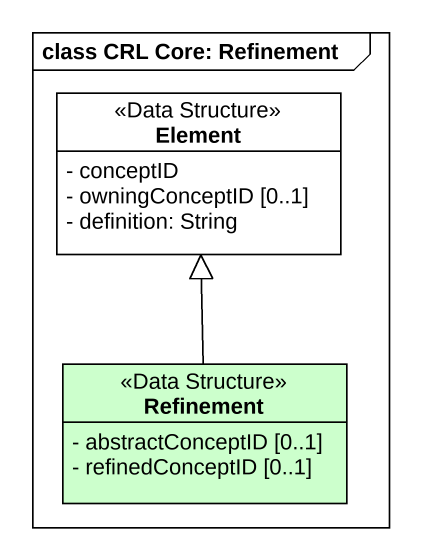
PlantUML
@startuml
mainframe class CRL Core: Refinement
hide circle
hide empty members
skinparam classAttributeIconSize 0
class Element <<Data Structure>> #FFFFFF {
  - conceptID
  - owningConceptID [0..1]
  - definition: String
}
class Refinement <<Data Structure>> #CCFFCC {
  - abstractConceptID [0..1]
  - refinedConceptID [0..1]
}
Refinement -up-|> Element
@enduml
